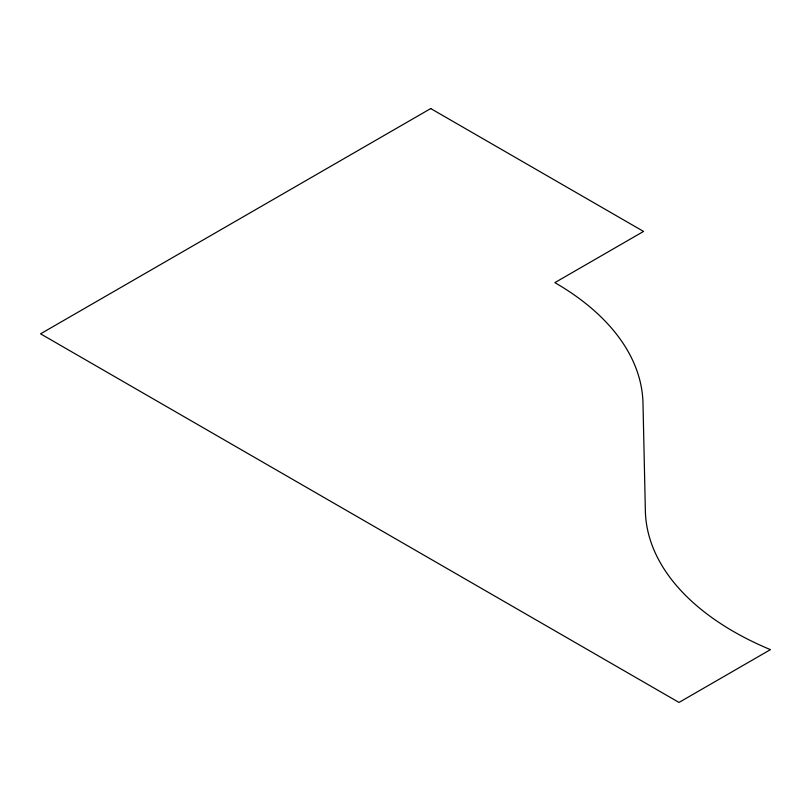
<?xml version="1.0" encoding="UTF-8"?>
<svg xmlns="http://www.w3.org/2000/svg" width="811" height="811" viewBox="0 0 811 811"><rect width="100%" height="100%" fill="white"/><g stroke="black" fill="none" stroke-linecap="round" stroke-linejoin="round"><path stroke-width="1.22" d="M430.722 108.562L40.55 333.828L679.01 702.438L770.45 649.641A300.972 173.767 0 0 1 645.363 510.839L642.991 403.29A300.972 173.767 0 0 0 554.866 282.633L643.539 231.429L430.722 108.562"/></g></svg>
